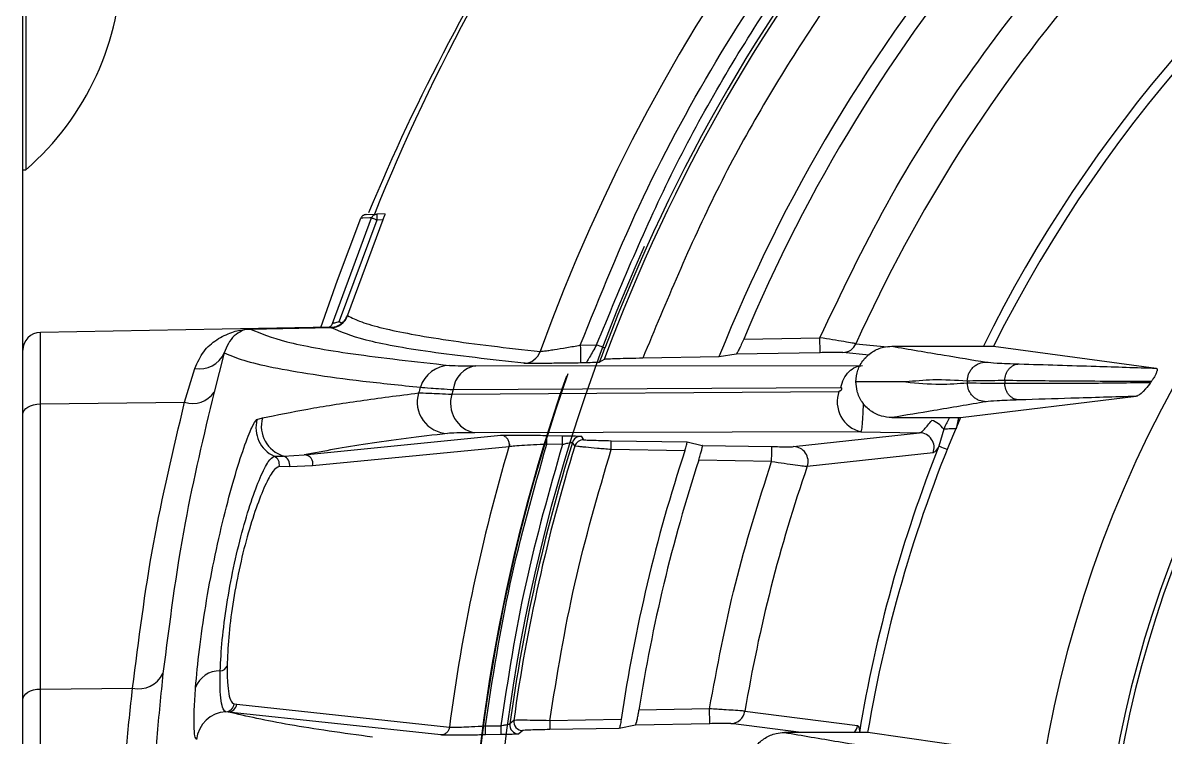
# Model space of a CAD drawing. Extents: x 7 to 135, y 1 to 99.
# Drawn here: x 125.147 to 127.069, y 45.659 to 46.861 of the extents above; entities that cross this region are included whole.
import ezdxf

# ---------------------------------------------------------------- set-up
doc = ezdxf.new("R2010")
doc.units = 0
doc.header["$MEASUREMENT"] = 0
doc.layers.add('OBJECT', color=7, linetype='CONTINUOUS')

msp = doc.modelspace()

# ---------------------------------------------------------------- linework, layer by layer
at = {"layer": 'OBJECT'}
for p, q in [((125.1466, 46.6531), (125.1466, 53.4695)), ((125.1516, 47.3178), (125.1516, 46.6138)), ((125.1466, 43.7895), (125.1466, 46.6531)), ((125.1466, 46.6138), (125.1516, 46.6138)), ((125.6678, 46.355), (125.7335, 46.5327)), ((125.7525, 46.5294), (125.6928, 46.3688)), ((125.7186, 46.5322), (125.7156, 46.5321)), ((125.7307, 46.5326), (125.7186, 46.5322)), ((125.7245, 46.5384), (125.7425, 46.539)), ((125.7335, 46.5327), (125.7307, 46.5326)), ((125.7563, 46.5395), (125.7425, 46.539)), ((125.7525, 46.5294), (125.7425, 46.529)), ((125.7425, 46.529), (125.6793, 46.3587)), ((125.6793, 46.3587), (125.6834, 46.3553)), ((125.6928, 46.3688), (125.6932, 46.3683)), ((125.6932, 46.3683), (125.6932, 46.3683)), ((125.6654, 46.3486), (125.1761, 46.34)), ((125.1761, 46.2198), (125.1761, 46.34)), ((125.53, 46.3457), (125.6653, 46.3481)), ((125.6654, 46.348), (125.53, 46.3456)), ((125.53, 46.3456), (125.53, 46.3457)), ((125.6653, 46.3481), (125.6651, 46.3486)), ((125.6653, 46.3481), (125.6654, 46.348)), ((126.0849, 46.3186), (126.1123, 46.3191)), ((126.3599, 46.3287), (126.4882, 46.3309)), ((126.5489, 46.321), (126.6019, 46.3159)), ((125.4856, 46.3056), (125.4685, 46.2396)), ((126.3184, 46.2988), (126.1901, 46.2966)), ((126.3471, 46.3034), (126.3184, 46.2988)), ((126.4886, 46.3059), (126.3471, 46.3034)), ((126.5709, 46.302), (126.5267, 46.3061)), ((126.6092, 46.3167), (126.7805, 46.3167)), ((126.7805, 46.3167), (127.0541, 46.2798)), ((125.4189, 46.2224), (125.4363, 46.2795)), ((125.9091, 46.2839), (126.56, 46.2844)), ((126.0946, 46.2888), (126.0854, 46.2886)), ((126.1253, 46.2946), (126.1173, 46.2897)), ((125.8686, 46.2359), (126.5203, 46.2408)), ((125.8712, 46.2438), (126.5232, 46.2475)), ((126.5489, 46.2568), (126.5489, 46.2566)), ((126.7362, 46.2581), (126.7362, 46.2553)), ((126.7995, 46.259), (126.7995, 46.2544)), ((125.1761, 46.2198), (125.4189, 46.2224)), ((126.7247, 46.1967), (127.0206, 46.2325)), ((125.1761, 45.7398), (125.1761, 46.2198)), ((125.5407, 46.1933), (125.5499, 46.1961)), ((126.6092, 46.1967), (126.7247, 46.1967)), ((126.7213, 46.1967), (126.7173, 46.178)), ((125.6202, 46.1341), (125.9509, 46.1669)), ((126.5571, 46.1729), (125.9066, 46.1711)), ((126.0286, 46.1667), (126.0551, 46.1662)), ((126.0862, 46.1652), (126.0904, 46.1594)), ((126.444, 46.1478), (126.6561, 46.1712)), ((126.5571, 46.1729), (126.6561, 46.1712)), ((126.6966, 46.1771), (126.6886, 46.1484)), ((125.9649, 46.1477), (125.6344, 46.1154)), ((125.9649, 46.1477), (125.9655, 46.1519)), ((125.9655, 46.1519), (125.9649, 46.1477)), ((126.0549, 46.1512), (126.0284, 46.1517)), ((126.0758, 46.1489), (126.0716, 46.1546)), ((126.137, 46.1578), (126.2645, 46.1556)), ((126.2645, 46.1556), (126.2902, 46.1499)), ((126.2902, 46.1499), (126.4073, 46.1479)), ((125.5697, 46.1317), (125.5853, 46.132)), ((125.5853, 46.132), (125.6202, 46.1341)), ((126.2608, 46.1407), (126.1368, 46.1428)), ((126.6788, 46.1372), (126.467, 46.1146)), ((125.5954, 46.114), (125.578, 46.1144)), ((125.6344, 46.1154), (125.5954, 46.114)), ((126.4069, 46.1229), (126.2843, 46.125)), ((125.1761, 45.7398), (125.3314, 45.7414)), ((125.1761, 44.8392), (125.1761, 45.7398)), ((125.5022, 45.7147), (125.5067, 45.7143)), ((125.5067, 45.7143), (125.8647, 45.6756)), ((126.3024, 45.7065), (126.1836, 45.7044)), ((126.3621, 45.7025), (126.5517, 45.6786)), ((125.4922, 45.7011), (125.4883, 45.7016)), ((125.8502, 45.6625), (125.4922, 45.7011)), ((125.973, 45.687), (125.9664, 45.6812)), ((126.1538, 45.6886), (126.0335, 45.6865)), ((125.9251, 45.6777), (125.9509, 45.6781)), ((125.9881, 45.67), (125.9815, 45.6642)), ((126.1503, 45.6736), (126.0337, 45.6716)), ((126.1776, 45.6793), (126.1503, 45.6736)), ((126.3029, 45.6815), (126.1776, 45.6793)), ((126.4565, 45.6667), (126.3381, 45.6816)), ((126.5686, 45.6667), (126.4284, 45.6667)), ((126.5555, 45.6667), (126.5548, 45.6668)), ((126.8177, 45.6309), (126.5686, 45.6667)), ((125.9511, 45.6631), (125.9254, 45.6627))]:
    msp.add_line(p, q, dxfattribs=at)
at = {"layer": 'OBJECT', "flags": 128}
for points in [[(125.6483, 46.3483), (125.676, 46.4279), (125.7156, 46.5321)], [(126.0849, 46.3186), (126.085, 46.3128), (126.0851, 46.3072), (126.0852, 46.3021), (126.0853, 46.2975), (126.0854, 46.2938), (126.0854, 46.291), (126.0854, 46.2892), (126.0854, 46.2886)], [(126.1263, 46.3138), (126.126, 46.3139), (126.1252, 46.3142), (126.1239, 46.3147), (126.1221, 46.3154), (126.12, 46.3162), (126.1176, 46.3171), (126.115, 46.318), (126.1123, 46.3191)], [(126.4886, 46.3059), (126.4886, 46.3064), (126.4886, 46.3079), (126.4885, 46.3102), (126.4885, 46.3133), (126.4884, 46.3171), (126.4883, 46.3214), (126.4883, 46.3261), (126.4882, 46.3309)], [(125.1466, 46.2018), (125.1472, 46.2053), (125.1489, 46.2086), (125.1516, 46.2117), (125.1552, 46.2144), (125.1597, 46.2167), (125.1648, 46.2184), (125.1703, 46.2194), (125.1761, 46.2198)], [(126.0284, 46.1517), (126.0284, 46.1546), (126.0285, 46.1574), (126.0285, 46.16), (126.0285, 46.1622), (126.0286, 46.1641), (126.0286, 46.1655), (126.0286, 46.1664), (126.0286, 46.1667)], [(126.0549, 46.1512), (126.0549, 46.1541), (126.055, 46.1569), (126.055, 46.1595), (126.055, 46.1618), (126.0551, 46.1636), (126.0551, 46.165), (126.0551, 46.1659), (126.0551, 46.1662)], [(126.7168, 46.178), (126.7142, 46.1779), (126.7113, 46.1778), (126.7084, 46.1777), (126.7056, 46.1775), (126.703, 46.1774), (126.7006, 46.1773), (126.6985, 46.1772), (126.6966, 46.1771)], [(126.1368, 46.1428), (126.1368, 46.1457), (126.1369, 46.1485), (126.1369, 46.1511), (126.1369, 46.1533), (126.137, 46.1552), (126.137, 46.1566), (126.137, 46.1575), (126.137, 46.1578)], [(126.4069, 46.1229), (126.407, 46.1277), (126.4071, 46.1323), (126.4071, 46.1366), (126.4072, 46.1404), (126.4072, 46.1435), (126.4073, 46.1458), (126.4073, 46.1473), (126.4073, 46.1479)], [(126.7024, 46.1429), (126.6996, 46.144), (126.6962, 46.1454), (126.6933, 46.1465), (126.6911, 46.1474), (126.6894, 46.1481), (126.6886, 46.1484)], [(125.1466, 45.7218), (125.1472, 45.7253), (125.1489, 45.7286), (125.1516, 45.7317), (125.1552, 45.7344), (125.1597, 45.7367), (125.1648, 45.7384), (125.1703, 45.7394), (125.1761, 45.7398)], [(126.3029, 45.6815), (126.3029, 45.682), (126.3028, 45.6835), (126.3028, 45.6859), (126.3027, 45.689), (126.3027, 45.6927), (126.3026, 45.697), (126.3025, 45.7017), (126.3024, 45.7065)], [(126.0335, 45.6865), (126.0335, 45.6837), (126.0336, 45.6809), (126.0336, 45.6783), (126.0336, 45.676), (126.0337, 45.6742), (126.0337, 45.6728), (126.0337, 45.6719), (126.0337, 45.6716)], [(125.9254, 45.6627), (125.9254, 45.663), (125.9253, 45.6639), (125.9253, 45.6653), (125.9253, 45.6672), (125.9252, 45.6694), (125.9252, 45.672), (125.9251, 45.6748), (125.9251, 45.6777)], [(125.9509, 45.6781), (125.9509, 45.6752), (125.951, 45.6724), (125.951, 45.6699), (125.951, 45.6676), (125.9511, 45.6657), (125.9511, 45.6643), (125.9511, 45.6635), (125.9511, 45.6631)]]:
    msp.add_lwpolyline(points, dxfattribs=at)
at = {"layer": 'OBJECT'}
for centre, radius, start, end in [((128.8466, 45.2895), 3.0068, 93.8025, 160.2009), ((128.8466, 45.2895), 2.901, 121.6184, 159.7287), ((128.8466, 45.2895), 2.9067, 121.4467, 159.3669), ((128.8466, 45.2895), 2.7223, 121.7572, 158.2371), ((128.8466, 45.2895), 2.3227, 95.19, 153.7533), ((128.8466, 45.2837), 2.31, 26.5633, 153.4367), ((128.8466, 45.2895), 2.6951, 122.2584, 157.3213), ((128.8466, 45.2895), 2.5186, 122.3792, 155.8244), ((124.8473, 46.9658), 0.4653, 310.8426, 49.1574), ((128.8466, 45.2895), 3.35, 144.4956, 158.1027), ((128.8466, 45.2495), 3.375, 146.7599, 157.4945), ((128.8466, 45.2837), 2.0098, 135.4001, 224.5999), ((125.8142, 46.534), 0.0719, 176.0123, 183.9877), ((128.8466, 45.2837), 1.8907, 138.3698, 221.6302), ((128.8466, 45.2837), 1.8831, 138.6329, 221.3671), ((128.8466, 45.2895), 2.9107, 155.7609, 204.2391), ((125.6648, 46.3781), 0.03, 271.006, 341.01), ((125.6648, 46.378), 0.03, 271.0248, 341.1077), ((125.1766, 46.31), 0.03, 91, 180), ((125.6584, 46.3582), 0.00997, 283.2764, 309.9354), ((125.6584, 46.3582), 0.00997, 309.938, 341.4434), ((126.5262, 46.331), 0.0248, 271.2337, 336.2571), ((125.4442, 46.3241), 0.0454, 259.9345, 335.8554), ((125.9894, 46.3179), 0.0299, 271.2277, 340.5301), ((125.8657, 46.2323), 0.0523, 91.24, 162.7672), ((125.9153, 46.24), 0.0443, 98.0543, 175.0198), ((128.8466, 45.2895), 2.9515, 160.6731, 199.3269), ((128.8466, 45.2895), 2.9505, 160.5838, 199.4162), ((128.8466, 45.2895), 3.1787, 162.4546, 162.636), ((128.8466, 45.2895), 3.1248, 162.2171, 162.3692), ((126.5692, 46.2234), 0.0519, 160.3626, 256.5937), ((125.4324, 46.2633), 0.0431, 251.6789, 326.7534), ((125.8629, 46.2226), 0.0525, 162.7994, 268.5414), ((125.9176, 46.2211), 0.0512, 163.0942, 257.6072), ((125.5915, 46.1796), 0.0526, 164.8984, 245.5337), ((125.6006, 46.1823), 0.0526, 164.7378, 253.0542), ((128.8466, 45.2837), 2.31, 156.7192, 170.4562), ((126.6656, 46.1562), 0.0374, 33.9852, 73.2495), ((126.0859, 46.1502), 0.015, 89.0122, 162.6702), ((126.6554, 46.1462), 0.025, 338.8788, 88.4728), ((128.8466, 45.2895), 3.0068, 163.4169, 172.6223), ((128.8466, 45.2895), 3.0068, 163.4169, 172.6223), ((125.9635, 46.143), 0.00484, 73.2333, 73.697), ((128.8466, 45.2895), 2.9067, 162.6845, 172.2558), ((128.8466, 45.2895), 2.901, 162.7691, 172.124), ((126.0901, 46.1444), 0.015, 89.0162, 162.7541), ((126.4434, 46.1228), 0.025, 341.0714, 88.4992), ((128.8466, 45.2895), 2.3227, 158.2977, 170.6513), ((125.5634, 46.118), 0.015, 345.9512, 65.0865), ((125.5808, 46.1176), 0.015, 345.8075, 72.6818), ((125.6198, 46.1191), 0.015, 345.7126, 88.4374), ((128.8466, 45.2895), 2.7223, 161.7801, 171.5688), ((128.8466, 45.2895), 2.6951, 161.9404, 171.1444), ((128.8466, 45.2895), 2.5186, 160.8757, 170.5623), ((125.3415, 45.786), 0.0457, 257.2306, 333.7638), ((125.4779, 45.7272), 0.0433, 88.8432, 159.7688), ((125.4783, 45.7839), 0.0134, 272.1876, 335.929), ((125.4874, 45.7165), 0.0149, 273.4375, 353.0137), ((125.4919, 45.7161), 0.0149, 271.385, 353.0023), ((126.3375, 45.7065), 0.0249, 271.3036, 350.7635), ((125.4912, 45.6492), 0.0525, 93.1691, 173.8872), ((125.9878, 45.685), 0.015, 172.1498, 270.9747), ((125.9813, 45.6792), 0.015, 172.2824, 270.9744), ((126.5269, 45.6827), 0.0251, 320.2004, 350.4546)]:
    msp.add_arc(centre, radius, start, end, dxfattribs=at)
msp.add_ellipse((128.476, 45.2837), major_axis=(1.7429, 0), ratio=0.977124, start_param=2.532933, end_param=2.534061, dxfattribs=at)
for points, knots in [([(126.0849, 46.3186), (126.1187, 46.4024), (126.1869, 46.5715), (126.3193, 46.8136), (126.475, 47.0469), (126.6552, 47.2671), (126.858, 47.471), (127.0805, 47.6548), (127.3199, 47.8159), (127.573, 47.9524), (127.8353, 48.0627), (128.1032, 48.1456), (128.373, 48.2038), (128.5544, 48.2212), (128.6444, 48.2298)], [0, 0, 0, 0, 0.080321, 0.16194, 0.244772, 0.329378, 0.414487, 0.5, 0.585518, 0.670628, 0.755228, 0.838066, 0.919682, 1, 1, 1, 1]), ([(126.1123, 46.3191), (126.1534, 46.4185), (126.2359, 46.618), (126.4012, 46.8986), (126.5952, 47.1616), (126.8183, 47.4003), (127.0641, 47.614), (127.2452, 47.7316), (127.3355, 47.7901)], [0, 0, 0, 0, 0.165461, 0.332207, 0.5, 0.667783, 0.834534, 1, 1, 1, 1]), ([(127.3544, 47.7071), (127.2687, 47.6504), (127.0966, 47.5366), (126.8631, 47.3309), (126.6511, 47.1019), (126.4664, 46.8503), (126.3086, 46.5821), (126.2295, 46.3915), (126.1901, 46.2966)], [0, 0, 0, 0, 0.165508, 0.3322558, 0.5000001, 0.6677545, 0.8344971, 1, 1, 1, 1]), ([(126.4882, 46.3309), (126.5243, 46.4068), (126.5968, 46.5592), (126.7335, 46.7733), (126.8897, 46.9746), (127.0656, 47.1589), (127.2571, 47.326), (127.3969, 47.4202), (127.4667, 47.4672)], [0, 0, 0, 0, 0.165731, 0.332463, 0.5, 0.66755, 0.834275, 1, 1, 1, 1]), ([(125.7245, 46.5384), (125.724, 46.5383), (125.7229, 46.5382), (125.7213, 46.5378), (125.7198, 46.537), (125.7184, 46.5361), (125.7172, 46.5349), (125.7163, 46.5336), (125.7158, 46.5326), (125.7156, 46.5321)], [0, 0, 0, 0, 0.143832, 0.287709, 0.431532, 0.575363, 0.719195, 0.857751, 1, 1, 1, 1]), ([(125.7335, 46.5327), (125.734, 46.5336), (125.7348, 46.5353), (125.737, 46.5373), (125.7396, 46.5387), (125.7415, 46.5389), (125.7425, 46.539)], [0, 0, 0, 0, 0.249965, 0.499952, 0.749971, 1, 1, 1, 1]), ([(125.7425, 46.529), (125.7424, 46.529), (125.7422, 46.5291), (125.7417, 46.5293), (125.7406, 46.5298), (125.7386, 46.5306), (125.7363, 46.5316), (125.7346, 46.5322), (125.7337, 46.5326), (125.7336, 46.5327), (125.7335, 46.5327)], [0, 0, 0, 0, 0.013759, 0.037904, 0.117505, 0.241338, 0.499779, 0.695361, 0.834136, 1, 1, 1, 1]), ([(125.7563, 46.5395), (125.7563, 46.5394), (125.7562, 46.5392), (125.7557, 46.5377), (125.7549, 46.5355), (125.7538, 46.5326), (125.7529, 46.5305), (125.7525, 46.5294)], [0, 0, 0, 0, 0.1904281, 0.3807182, 0.5749424, 0.783291, 1, 1, 1, 1]), ([(125.6678, 46.355), (125.6679, 46.3551), (125.6681, 46.3552), (125.6691, 46.3556), (125.6714, 46.3564), (125.6751, 46.3574), (125.6779, 46.3583), (125.6793, 46.3587)], [0, 0, 0, 0, 0.117783, 0.236289, 0.479965, 0.736417, 1, 1, 1, 1]), ([(125.6834, 46.3553), (125.686, 46.3579), (125.69, 46.3618), (125.6921, 46.367), (125.6928, 46.3688)], [0, 0, 0, 0, 0.649592, 1, 1, 1, 1]), ([(125.6932, 46.3683), (125.7003, 46.3647), (125.7143, 46.3576), (125.7509, 46.3473), (125.7991, 46.3371), (125.8601, 46.327), (125.9322, 46.3173), (125.9895, 46.311), (126.0176, 46.308)], [0, 0, 0, 0, 0.1688434, 0.3355338, 0.5000762, 0.6725498, 0.8391894, 1, 1, 1, 1]), ([(125.4363, 46.2795), (125.4408, 46.2894), (125.4497, 46.3093), (125.4721, 46.3287), (125.4978, 46.3407), (125.5132, 46.3447), (125.5265, 46.3456), (125.5285, 46.3457), (125.5295, 46.3457), (125.53, 46.3457)], [0, 0, 0, 0, 0.249936, 0.500626, 0.749427, 0.968478, 0.986306, 0.993524, 1, 1, 1, 1]), ([(125.53, 46.3456), (125.5299, 46.3456), (125.5297, 46.3456), (125.5294, 46.3456), (125.5288, 46.3456), (125.5186, 46.3449), (125.5159, 46.3423), (125.4967, 46.3329), (125.49, 46.3165), (125.4856, 46.3056)], [0, 0, 0, 0, 0.001143, 0.002302, 0.004793, 0.010684, 0.246792, 0.502027, 1, 1, 1, 1]), ([(125.53, 46.3456), (125.547, 46.3385), (125.581, 46.3242), (125.6925, 46.3038), (125.8072, 46.2909), (125.8646, 46.2845)], [0, 0, 0, 0, 0.3333359, 0.6668858, 1, 1, 1, 1]), ([(125.6651, 46.3486), (125.6633, 46.3485), (125.6607, 46.3485), (125.6589, 46.3484), (125.6587, 46.3483), (125.6585, 46.3482)], [0, 0, 0, 0, 0.4994691, 0.7516062, 1, 1, 1, 1]), ([(125.6651, 46.3486), (125.6668, 46.3487), (125.6702, 46.3489), (125.6768, 46.3508), (125.6808, 46.3535), (125.6834, 46.3553)], [0, 0, 0, 0, 0.252421, 0.503218, 1, 1, 1, 1]), ([(125.9901, 46.2881), (125.9344, 46.2944), (125.823, 46.3069), (125.7148, 46.3269), (125.6818, 46.341), (125.6654, 46.348)], [0, 0, 0, 0, 0.33303, 0.66664, 1, 1, 1, 1]), ([(126.0176, 46.308), (126.0182, 46.308), (126.0196, 46.3081), (126.0246, 46.3088), (126.0318, 46.3098), (126.0437, 46.3116), (126.0617, 46.3145), (126.0772, 46.3172), (126.0849, 46.3186)], [0, 0, 0, 0, 0.116905, 0.238657, 0.366332, 0.50085, 0.750249, 1, 1, 1, 1]), ([(126.1123, 46.3191), (126.1102, 46.3154), (126.106, 46.3081), (126.1012, 46.2997), (126.0981, 46.2942), (126.0962, 46.2911), (126.095, 46.2892), (126.0947, 46.2889), (126.0946, 46.2888)], [0, 0, 0, 0, 0.250064, 0.499106, 0.634958, 0.762996, 0.884269, 1, 1, 1, 1]), ([(126.3599, 46.3287), (126.3586, 46.3256), (126.3559, 46.3194), (126.3521, 46.3114), (126.3491, 46.3057), (126.3477, 46.3036), (126.3472, 46.3035), (126.3471, 46.3034)], [0, 0, 0, 0, 0.243974, 0.488096, 0.725806, 0.945379, 1, 1, 1, 1]), ([(126.5489, 46.321), (126.5473, 46.3213), (126.544, 46.3219), (126.5295, 46.3244), (126.5101, 46.3275), (126.4955, 46.3298), (126.4882, 46.3309)], [0, 0, 0, 0, 0.240544, 0.499723, 0.749495, 1, 1, 1, 1]), ([(125.4856, 46.3056), (125.4955, 46.3014), (125.515, 46.2931), (125.5657, 46.2811), (125.6324, 46.2694), (125.7144, 46.2583), (125.7824, 46.2512), (125.8158, 46.2478)], [0, 0, 0, 0, 0.2022765, 0.4015017, 0.6039517, 0.8059483, 1, 1, 1, 1]), ([(126.1173, 46.2897), (126.1187, 46.2935), (126.1216, 46.3011), (126.1247, 46.3095), (126.1263, 46.3138)], [0, 0, 0, 0, 0.499885, 1, 1, 1, 1]), ([(126.5267, 46.3061), (126.5263, 46.3061), (126.5255, 46.3062), (126.5216, 46.3062), (126.514, 46.3062), (126.502, 46.3061), (126.4931, 46.306), (126.4886, 46.3059)], [0, 0, 0, 0, 0.124711, 0.250582, 0.500019, 0.74913, 1, 1, 1, 1]), ([(126.5489, 46.2568), (126.5495, 46.2635), (126.5508, 46.2769), (126.5611, 46.2948), (126.5763, 46.3083), (126.5932, 46.3156), (126.6046, 46.3164), (126.6092, 46.3167)], [0, 0, 0, 0, 0.212706, 0.425419, 0.638707, 0.85337, 1, 1, 1, 1]), ([(126.6092, 46.3167), (126.6383, 46.3117), (126.6904, 46.3029), (126.7443, 46.294), (126.768, 46.2901)], [0, 0, 0, 0, 0.560011, 1, 1, 1, 1]), ([(125.8646, 46.2845), (125.8683, 46.2843), (125.8756, 46.2839), (125.8979, 46.2839), (125.9091, 46.2839)], [0, 0, 0, 0, 0.498503, 1, 1, 1, 1]), ([(126.0854, 46.2886), (126.0741, 46.2884), (126.0515, 46.2881), (126.0215, 46.2878), (125.9981, 46.2877), (125.9927, 46.288), (125.9901, 46.2881)], [0, 0, 0, 0, 0.25017, 0.500065, 0.749912, 1, 1, 1, 1]), ([(126.1173, 46.2897), (126.1171, 46.2897), (126.1163, 46.2895), (126.1077, 46.2892), (126.0993, 46.2889), (126.0946, 46.2888)], [0, 0, 0, 0, 0.118325, 0.49839, 1, 1, 1, 1]), ([(126.1901, 46.2966), (126.1824, 46.2964), (126.1669, 46.2962), (126.1466, 46.2956), (126.132, 46.2951), (126.1261, 46.2948), (126.1254, 46.2947), (126.1253, 46.2946)], [0, 0, 0, 0, 0.238727, 0.477738, 0.707734, 0.92156, 1, 1, 1, 1]), ([(126.5232, 46.2475), (126.5247, 46.2524), (126.5278, 46.2625), (126.5367, 46.2745), (126.5478, 46.2826), (126.556, 46.2838), (126.56, 46.2844)], [0, 0, 0, 0, 0.243821, 0.500002, 0.75618, 1, 1, 1, 1]), ([(126.7362, 46.2581), (126.7366, 46.2621), (126.7373, 46.2683), (126.7413, 46.2758), (126.7454, 46.2809), (126.7504, 46.285), (126.7578, 46.289), (126.764, 46.2897), (126.768, 46.2901)], [0, 0, 0, 0, 0.239485, 0.36838, 0.499999, 0.63162, 0.76051, 1, 1, 1, 1]), ([(126.768, 46.2901), (126.7727, 46.2896), (126.7823, 46.2885), (126.8099, 46.2875), (126.8237, 46.287)], [0, 0, 0, 0, 0.498898, 1, 1, 1, 1]), ([(126.7995, 46.259), (126.7998, 46.2625), (126.8003, 46.2679), (126.8034, 46.2744), (126.8065, 46.2788), (126.8104, 46.2825), (126.816, 46.286), (126.8207, 46.2866), (126.8237, 46.287)], [0, 0, 0, 0, 0.23958, 0.36844, 0.499998, 0.631563, 0.760424, 1, 1, 1, 1]), ([(126.8237, 46.287), (126.8668, 46.2857), (126.9438, 46.2833), (127.0204, 46.2809), (127.0541, 46.2798)], [0, 0, 0, 0, 0.559994, 1, 1, 1, 1]), ([(127.0541, 46.2798), (127.055, 46.2795), (127.0561, 46.279), (127.0557, 46.2754), (127.0547, 46.2725), (127.0537, 46.2702), (127.0525, 46.2677), (127.051, 46.265), (127.0487, 46.2613), (127.0471, 46.259), (127.046, 46.2574)], [0, 0, 0, 0, 0.40143, 0.570189, 0.633487, 0.69736, 0.744462, 0.791506, 0.861691, 1, 1, 1, 1]), ([(126.7362, 46.2581), (126.7169, 46.2593), (126.6824, 46.2614), (126.6479, 46.2581), (126.6327, 46.2567)], [0, 0, 0, 0, 0.559938, 1, 1, 1, 1]), ([(125.8158, 46.2478), (125.8203, 46.2473), (125.8294, 46.2464), (125.8571, 46.2447), (125.8712, 46.2438)], [0, 0, 0, 0, 0.493198, 1, 1, 1, 1]), ([(126.5232, 46.2475), (126.5235, 46.2474), (126.524, 46.2473), (126.5245, 46.2468), (126.5247, 46.2464), (126.5248, 46.2458), (126.5248, 46.2451), (126.5246, 46.2443), (126.5241, 46.2434), (126.5234, 46.2424), (126.5224, 46.2415), (126.5213, 46.241), (126.5206, 46.2409), (126.5203, 46.2408)], [0, 0, 0, 0, 0.1331121, 0.1915857, 0.248271, 0.3114538, 0.3707767, 0.4323078, 0.501548, 0.6207485, 0.7520628, 0.875599, 1, 1, 1, 1]), ([(126.5497, 46.2567), (126.5496, 46.2567), (126.5493, 46.2567), (126.549, 46.2568), (126.5489, 46.2568)], [0, 0, 0, 0, 0.5600029, 1, 1, 1, 1]), ([(126.5489, 46.2566), (126.549, 46.2566), (126.5493, 46.2566), (126.5496, 46.2567), (126.5497, 46.2567)], [0, 0, 0, 0, 0.56, 1, 1, 1, 1]), ([(126.6092, 46.1967), (126.6033, 46.1972), (126.5906, 46.1983), (126.5728, 46.2074), (126.5584, 46.2222), (126.5502, 46.2395), (126.5493, 46.2514), (126.5489, 46.2566)], [0, 0, 0, 0, 0.187598, 0.404759, 0.620771, 0.835172, 1, 1, 1, 1]), ([(126.6327, 46.2567), (126.6327, 46.2567), (126.618, 46.2567), (126.5931, 46.2567), (126.5655, 46.2567), (126.5524, 46.2567), (126.5498, 46.2567), (126.5497, 46.2567)], [0, 0, 0, 0, 0.002912, 0.527889, 0.903606, 0.997536, 1, 1, 1, 1]), ([(126.6327, 46.2567), (126.6521, 46.2548), (126.6865, 46.2515), (126.721, 46.2541), (126.7362, 46.2553)], [0, 0, 0, 0, 0.5600633, 1, 1, 1, 1]), ([(126.7995, 46.259), (126.7842, 46.2588), (126.7536, 46.2585), (126.742, 46.2582), (126.7362, 46.2581)], [0, 0, 0, 0, 0.500039, 1, 1, 1, 1]), ([(126.768, 46.2233), (126.764, 46.2237), (126.7578, 46.2244), (126.7504, 46.2284), (126.7454, 46.2325), (126.7413, 46.2376), (126.7373, 46.2451), (126.7366, 46.2512), (126.7362, 46.2553)], [0, 0, 0, 0, 0.239491, 0.368379, 0.500002, 0.631622, 0.760514, 1, 1, 1, 1]), ([(126.7362, 46.2553), (126.742, 46.2551), (126.7536, 46.2549), (126.7842, 46.2545), (126.7995, 46.2544)], [0, 0, 0, 0, 0.499961, 1, 1, 1, 1]), ([(127.046, 46.2574), (127, 46.2575), (126.9178, 46.2577), (126.8356, 46.2586), (126.7995, 46.259)], [0, 0, 0, 0, 0.560009, 1, 1, 1, 1]), ([(126.7995, 46.2544), (126.8453, 46.2544), (126.9271, 46.2544), (127.0089, 46.2554), (127.0449, 46.2559)], [0, 0, 0, 0, 0.5600124, 1, 1, 1, 1]), ([(126.8237, 46.2264), (126.8207, 46.2268), (126.816, 46.2274), (126.8104, 46.2309), (126.8065, 46.2345), (126.8034, 46.239), (126.8003, 46.2455), (126.7998, 46.2509), (126.7995, 46.2544)], [0, 0, 0, 0, 0.239576, 0.368438, 0.500001, 0.63156, 0.760423, 1, 1, 1, 1]), ([(127.0449, 46.2559), (127.042, 46.252), (127.0326, 46.2399), (127.0253, 46.234), (127.0215, 46.2328), (127.0206, 46.2325)], [0, 0, 0, 0, 0.2596, 0.819531, 1, 1, 1, 1]), ([(125.3314, 45.7414), (125.3416, 45.8223), (125.362, 45.9835), (125.4, 46.1429), (125.4189, 46.2224)], [0, 0, 0, 0, 0.501211, 1, 1, 1, 1]), ([(125.4685, 46.2396), (125.451, 46.1664), (125.4135, 46.0094), (125.3933, 45.8506), (125.3825, 45.7658)], [0, 0, 0, 0, 0.466269, 1, 1, 1, 1]), ([(125.5499, 46.1961), (125.5742, 46.2011), (125.6216, 46.2109), (125.71, 46.2249), (125.7792, 46.2338), (125.8128, 46.2382)], [0, 0, 0, 0, 0.351668, 0.685, 1, 1, 1, 1]), ([(125.8128, 46.2382), (125.8174, 46.2382), (125.8268, 46.2382), (125.8545, 46.2367), (125.8686, 46.2359)], [0, 0, 0, 0, 0.490951, 1, 1, 1, 1]), ([(126.768, 46.2233), (126.7387, 46.2183), (126.6865, 46.2094), (126.6328, 46.2006), (126.6092, 46.1967)], [0, 0, 0, 0, 0.560008, 1, 1, 1, 1]), ([(126.8237, 46.2264), (126.8099, 46.2259), (126.7823, 46.2249), (126.7727, 46.2238), (126.768, 46.2233)], [0, 0, 0, 0, 0.501102, 1, 1, 1, 1]), ([(127.0206, 46.2325), (126.9841, 46.2314), (126.9189, 46.2293), (126.8528, 46.2273), (126.8237, 46.2264)], [0, 0, 0, 0, 0.560018, 1, 1, 1, 1]), ([(126.561, 46.2211), (126.5609, 46.2163), (126.5606, 46.2045), (126.5595, 46.1886), (126.5583, 46.1757), (126.5575, 46.1739), (126.5571, 46.1729)], [0, 0, 0, 0, 0.181475, 0.451832, 0.725998, 1, 1, 1, 1]), ([(125.4373, 45.7422), (125.4392, 45.7628), (125.4429, 45.8041), (125.4538, 45.8793), (125.468, 45.9563), (125.4847, 46.0304), (125.5024, 46.0961), (125.519, 46.148), (125.5331, 46.1843), (125.5382, 46.1903), (125.5407, 46.1933)], [0, 0, 0, 0, 0.124844, 0.24983, 0.374893, 0.499993, 0.625063, 0.749967, 0.874601, 1, 1, 1, 1]), ([(126.6561, 46.1712), (126.6571, 46.1715), (126.6591, 46.1722), (126.6655, 46.1781), (126.6721, 46.1865), (126.6764, 46.192)], [0, 0, 0, 0, 0.241711, 0.501166, 1, 1, 1, 1]), ([(126.7062, 46.1967), (126.7032, 46.1909), (126.6996, 46.184), (126.697, 46.1781), (126.6966, 46.1771)], [0, 0, 0, 0, 0.843368, 1, 1, 1, 1]), ([(125.8616, 46.1701), (125.8144, 46.1643), (125.7199, 46.1525), (125.6535, 46.1402), (125.6202, 46.1341)], [0, 0, 0, 0, 0.498752, 1, 1, 1, 1]), ([(125.9066, 46.1711), (125.8955, 46.171), (125.8731, 46.1709), (125.8654, 46.1704), (125.8616, 46.1701)], [0, 0, 0, 0, 0.498605, 1, 1, 1, 1]), ([(125.9509, 46.1669), (125.9531, 46.167), (125.9576, 46.1673), (125.9763, 46.1673), (126.0007, 46.1671), (126.0193, 46.1668), (126.0286, 46.1667)], [0, 0, 0, 0, 0.249669, 0.499415, 0.749229, 1, 1, 1, 1]), ([(125.9655, 46.1519), (125.9652, 46.1539), (125.9649, 46.1568), (125.963, 46.1604), (125.9604, 46.1634), (125.9564, 46.1662), (125.9526, 46.1667), (125.9509, 46.1669)], [0, 0, 0, 0, 0.251188, 0.383311, 0.515932, 0.770775, 1, 1, 1, 1]), ([(126.0551, 46.1662), (126.0591, 46.1662), (126.067, 46.166), (126.0773, 46.1657), (126.0831, 46.1655), (126.0858, 46.1653), (126.0861, 46.1652), (126.0862, 46.1652)], [0, 0, 0, 0, 0.249849, 0.499445, 0.748662, 0.874856, 1, 1, 1, 1]), ([(125.9251, 45.6777), (125.9374, 45.7577), (125.9621, 45.9179), (126.0063, 46.0738), (126.0284, 46.1517)], [0, 0, 0, 0, 0.5, 1, 1, 1, 1]), ([(126.0549, 46.1512), (126.0326, 46.0735), (125.9881, 45.9179), (125.9633, 45.7581), (125.9509, 45.6781)], [0, 0, 0, 0, 0.5000001, 1, 1, 1, 1]), ([(126.0284, 46.1517), (126.0208, 46.1513), (126.0058, 46.1506), (125.9856, 46.1494), (125.9703, 46.1484), (125.9667, 46.1479), (125.9649, 46.1477)], [0, 0, 0, 0, 0.250632, 0.5003, 0.76065, 1, 1, 1, 1]), ([(126.0716, 46.1546), (126.0716, 46.1547), (126.0714, 46.1547), (126.0703, 46.1545), (126.0686, 46.1542), (126.0659, 46.1537), (126.0613, 46.1527), (126.0572, 46.1518), (126.0549, 46.1512)], [0, 0, 0, 0, 0.1169466, 0.2384823, 0.3660407, 0.5008817, 0.7108079, 1, 1, 1, 1]), ([(126.1368, 46.1428), (126.1289, 46.1435), (126.1133, 46.1449), (126.0963, 46.1465), (126.086, 46.1475), (126.0782, 46.1484), (126.0767, 46.1487), (126.0758, 46.1489)], [0, 0, 0, 0, 0.250292, 0.499691, 0.629694, 0.756482, 1, 1, 1, 1]), ([(126.0904, 46.1594), (126.0906, 46.1594), (126.091, 46.1592), (126.0949, 46.159), (126.1037, 46.1586), (126.1192, 46.1582), (126.1311, 46.1579), (126.137, 46.1578)], [0, 0, 0, 0, 0.1253409, 0.2508368, 0.5002011, 0.7496337, 1, 1, 1, 1]), ([(126.2608, 46.1407), (126.2614, 46.1424), (126.2625, 46.1458), (126.2638, 46.1504), (126.2645, 46.1537), (126.2647, 46.1553), (126.2645, 46.1555), (126.2645, 46.1556)], [0, 0, 0, 0, 0.2270566, 0.4544098, 0.6736592, 0.8825133, 1, 1, 1, 1]), ([(126.2843, 46.125), (126.2852, 46.1279), (126.287, 46.1336), (126.2891, 46.1412), (126.2904, 46.1468), (126.2906, 46.1495), (126.2903, 46.1498), (126.2902, 46.1499)], [0, 0, 0, 0, 0.227, 0.454291, 0.673651, 0.882634, 1, 1, 1, 1]), ([(126.4073, 46.1479), (126.4117, 46.1478), (126.4204, 46.1477), (126.4319, 46.1476), (126.4408, 46.1476), (126.443, 46.1477), (126.444, 46.1478)], [0, 0, 0, 0, 0.250221, 0.500121, 0.749995, 1, 1, 1, 1]), ([(126.6886, 46.1484), (126.6865, 46.1453), (126.6823, 46.1389), (126.6799, 46.1378), (126.6788, 46.1372)], [0, 0, 0, 0, 0.500347, 1, 1, 1, 1]), ([(125.4788, 45.7705), (125.4797, 45.7873), (125.4814, 45.8207), (125.4894, 45.8819), (125.5009, 45.9443), (125.5152, 46.0041), (125.5309, 46.0565), (125.5464, 46.0977), (125.5605, 46.1258), (125.5666, 46.1297), (125.5697, 46.1317)], [0, 0, 0, 0, 0.125666, 0.250364, 0.374871, 0.499374, 0.623987, 0.748872, 0.87422, 1, 1, 1, 1]), ([(126.0335, 45.6865), (126.046, 45.7637), (126.071, 45.9179), (126.1148, 46.0678), (126.1368, 46.1428)], [0, 0, 0, 0, 0.5, 1, 1, 1, 1]), ([(125.578, 46.1144), (125.5748, 46.1127), (125.5683, 46.1095), (125.5544, 46.0839), (125.5392, 46.0459), (125.5239, 45.997), (125.5102, 45.941), (125.4994, 45.8824), (125.4922, 45.8251), (125.4911, 45.794), (125.4905, 45.7784)], [0, 0, 0, 0, 0.124907, 0.249953, 0.375023, 0.500103, 0.625117, 0.749959, 0.874676, 1, 1, 1, 1]), ([(126.3024, 45.7065), (126.3155, 45.777), (126.3416, 45.9179), (126.3851, 46.0546), (126.4069, 46.1229)], [0, 0, 0, 0, 0.5, 1, 1, 1, 1]), ([(126.4069, 46.1229), (126.4141, 46.1218), (126.4286, 46.1197), (126.4478, 46.1171), (126.4621, 46.1151), (126.4654, 46.1148), (126.467, 46.1146)], [0, 0, 0, 0, 0.250032, 0.499964, 0.760479, 1, 1, 1, 1]), ([(125.3825, 45.7658), (125.3789, 45.7307), (125.3717, 45.6603), (125.3632, 45.5419), (125.3574, 45.4175), (125.3567, 45.3322), (125.3563, 45.2895)], [0, 0, 0, 0, 0.250229, 0.500882, 0.749824, 1, 1, 1, 1]), ([(125.4883, 45.7016), (125.4867, 45.7026), (125.4834, 45.7047), (125.4802, 45.719), (125.4783, 45.7403), (125.4786, 45.7604), (125.4788, 45.7705)], [0, 0, 0, 0, 0.2516517, 0.5007664, 0.7509303, 1, 1, 1, 1]), ([(125.4905, 45.7784), (125.4905, 45.7691), (125.4907, 45.7503), (125.4931, 45.7307), (125.4969, 45.7175), (125.5005, 45.7156), (125.5022, 45.7147)], [0, 0, 0, 0, 0.249436, 0.499655, 0.748628, 1, 1, 1, 1]), ([(125.3314, 44.8376), (125.3288, 44.8606), (125.3239, 44.9051), (125.3174, 44.977), (125.311, 45.0642), (125.3061, 45.1686), (125.3041, 45.289), (125.3061, 45.4095), (125.3116, 45.5276), (125.3204, 45.641), (125.3277, 45.708), (125.3314, 45.7414)], [0, 0, 0, 0, 0.08716, 0.168378, 0.249872, 0.377197, 0.499566, 0.621999, 0.749352, 0.874781, 1, 1, 1, 1]), ([(125.439, 45.6548), (125.438, 45.6561), (125.4359, 45.6589), (125.4346, 45.6771), (125.4348, 45.7041), (125.4365, 45.7295), (125.4373, 45.7422)], [0, 0, 0, 0, 0.2507856, 0.5000215, 0.750017, 1, 1, 1, 1]), ([(126.1776, 45.6793), (126.1779, 45.6796), (126.1785, 45.6803), (126.1798, 45.6848), (126.1813, 45.6912), (126.1826, 45.6982), (126.1833, 45.7027), (126.1836, 45.7044)], [0, 0, 0, 0, 0.215819, 0.43153, 0.649864, 0.870928, 1, 1, 1, 1]), ([(126.3621, 45.7025), (126.3605, 45.7027), (126.3573, 45.703), (126.3438, 45.704), (126.3289, 45.7049), (126.315, 45.7057), (126.3068, 45.7062), (126.3024, 45.7065)], [0, 0, 0, 0, 0.242733, 0.499205, 0.715646, 0.84942, 1, 1, 1, 1]), ([(125.7352, 45.6588), (125.6858, 45.6657), (125.5871, 45.6795), (125.5238, 45.6939), (125.4922, 45.7011)], [0, 0, 0, 0, 0.500069, 1, 1, 1, 1]), ([(126.0335, 45.6865), (126.0257, 45.6867), (126.0101, 45.687), (125.9932, 45.6872), (125.983, 45.6873), (125.9754, 45.6872), (125.9739, 45.6871), (125.973, 45.687)], [0, 0, 0, 0, 0.249679, 0.499169, 0.631329, 0.759003, 1, 1, 1, 1]), ([(126.1538, 45.6886), (126.1535, 45.6869), (126.153, 45.6835), (126.1521, 45.6789), (126.1512, 45.6755), (126.1506, 45.6738), (126.1504, 45.6737), (126.1503, 45.6736)], [0, 0, 0, 0, 0.220976, 0.441911, 0.663511, 0.883731, 1, 1, 1, 1]), ([(125.8647, 45.6756), (125.8643, 45.6739), (125.8635, 45.6704), (125.8601, 45.6661), (125.8555, 45.6632), (125.8519, 45.6627), (125.8502, 45.6625)], [0, 0, 0, 0, 0.241919, 0.5, 0.758081, 1, 1, 1, 1]), ([(125.8647, 45.6756), (125.8663, 45.6755), (125.8696, 45.6754), (125.8835, 45.6758), (125.9024, 45.6765), (125.917, 45.6773), (125.9251, 45.6777)], [0, 0, 0, 0, 0.2446758, 0.5000619, 0.724504, 1, 1, 1, 1]), ([(125.9509, 45.6781), (125.9522, 45.6783), (125.9547, 45.6787), (125.9584, 45.6794), (125.9614, 45.68), (125.9637, 45.6805), (125.9658, 45.6809), (125.9661, 45.6811), (125.9664, 45.6812)], [0, 0, 0, 0, 0.173684, 0.315126, 0.500605, 0.634819, 0.762783, 1, 1, 1, 1]), ([(125.9815, 45.6642), (125.981, 45.6641), (125.9799, 45.6639), (125.9728, 45.6636), (125.9629, 45.6634), (125.955, 45.6632), (125.9511, 45.6631)], [0, 0, 0, 0, 0.24998, 0.499804, 0.749159, 1, 1, 1, 1]), ([(126.0337, 45.6716), (126.0279, 45.6714), (126.0161, 45.6712), (126.0012, 45.6708), (125.9905, 45.6703), (125.9889, 45.6701), (125.9881, 45.67)], [0, 0, 0, 0, 0.2500725, 0.4999546, 0.7493863, 1, 1, 1, 1]), ([(126.3381, 45.6816), (126.3371, 45.6816), (126.3352, 45.6817), (126.3268, 45.6818), (126.3157, 45.6817), (126.3071, 45.6816), (126.3029, 45.6815)], [0, 0, 0, 0, 0.249945, 0.499856, 0.749372, 1, 1, 1, 1]), ([(126.368, 45.6068), (126.3687, 45.6135), (126.37, 45.6269), (126.3803, 45.6448), (126.3954, 45.6583), (126.4124, 45.6656), (126.4238, 45.6664), (126.4284, 45.6667)], [0, 0, 0, 0, 0.212706, 0.425418, 0.63871, 0.85337, 1, 1, 1, 1]), ([(126.4284, 45.6667), (126.4585, 45.6616), (126.5123, 45.6525), (126.5679, 45.6434), (126.5924, 45.6394)], [0, 0, 0, 0, 0.56001, 1, 1, 1, 1]), ([(126.5517, 45.6786), (126.5525, 45.678), (126.554, 45.6768), (126.5545, 45.6701), (126.5548, 45.6668)], [0, 0, 0, 0, 0.50046, 1, 1, 1, 1]), ([(125.9254, 45.6627), (125.9162, 45.6625), (125.898, 45.6622), (125.8742, 45.6621), (125.8564, 45.6622), (125.8523, 45.6624), (125.8502, 45.6625)], [0, 0, 0, 0, 0.250111, 0.500128, 0.750079, 1, 1, 1, 1])]:
    msp.add_open_spline(points, degree=3, knots=knots, dxfattribs=at)

doc.saveas('drawing.dxf')
